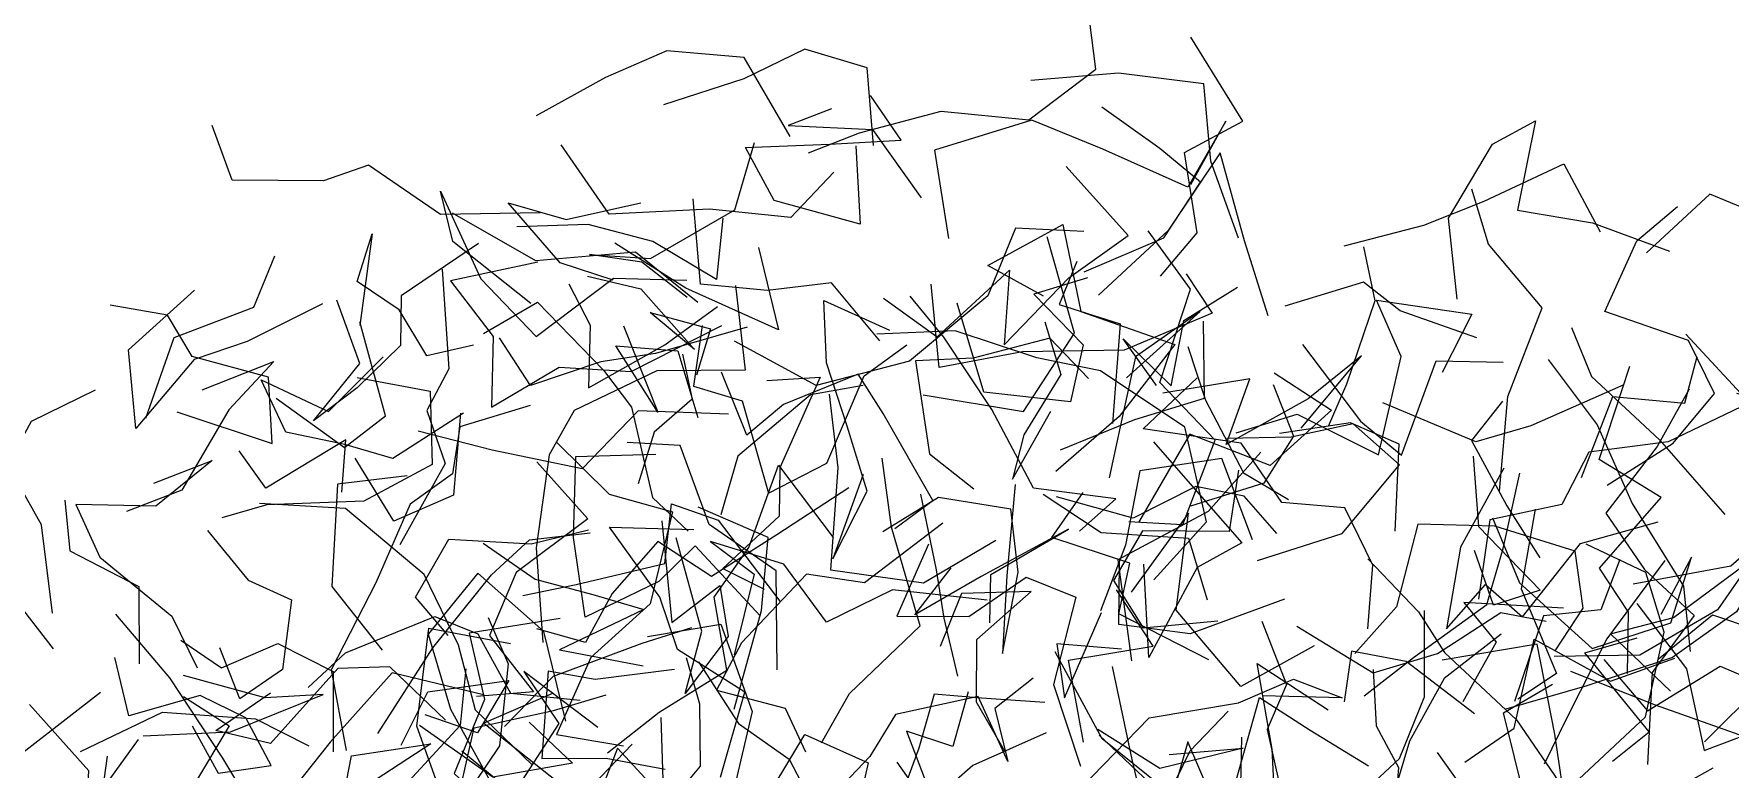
# Model space of a CAD drawing. Header units: metres. Extents: x 0 to 46.1, y -33.1 to 1.9.
# Drawn here: x 40.417 to 41.159, y -8.818 to -8.496 of the extents above; entities that cross this region are included whole.
import ezdxf

# ---------------------------------------------------------------- set-up
doc = ezdxf.new("R2010")
doc.units = ezdxf.units.M
doc.header["$LTSCALE"] = 0.02
doc.layers.add('ARCHIBOOKS_ARBRE', color=7, linetype='Continuous')
doc.layers.add('BLOC_FEUILLAGE', color=7, linetype='Continuous', lineweight=13)

# ---------------------------------------------------------------- blocks, each defined once
blk = doc.blocks.new('AB_ALPHA_7b87773eaf7dd805')
at = {"layer": 'BLOC_FEUILLAGE', "color": 8, "lineweight": 13, "true_color": 0x878787, "transparency": 33554572}
for points in [[(-0.6101, 2.379), (-0.5543, 2.4008), (-0.4651, 2.4244), (-0.3693, 2.4151), (-0.2958, 2.4705), (-0.3072, 2.5593), (-0.2909, 2.6218)], [(-0.2254, 2.2441), (-0.185, 2.2915), (-0.1989, 2.3795), (-0.1351, 2.4136), (-0.1919, 2.5056)], [(-0.6303, 2.3969), (-0.6806, 2.4833), (-0.7651, 2.4905), (-0.832, 2.4614), (-0.9077, 2.4195)], [(-0.5392, 2.387), (-0.5459, 2.4718), (-0.614, 2.4924), (-0.6809, 2.4598), (-0.7688, 2.4313)], [(-0.1401, 2.2857), (-0.1701, 2.3697), (-0.178, 2.4545), (-0.2712, 2.466), (-0.3669, 2.4581)], [(-0.5583, 2.3868), (-0.5537, 2.301), (-0.6476, 2.3268), (-0.6791, 2.3848), (-0.5871, 2.3886), (-0.5089, 2.3927), (-0.5425, 2.4416)], [(-0.5849, 2.427), (-0.6322, 2.4089), (-0.5402, 2.4045), (-0.4871, 2.3296)], [(-0.192, 2.3443), (-0.1539, 2.4137), (-0.1954, 2.3413), (-0.2884, 2.383), (-0.3661, 2.4146), (-0.4723, 2.3819), (-0.4569, 2.2853)], [(-0.3086, 2.2487), (-0.2217, 2.2861), (-0.1814, 2.3468), (-0.2259, 2.3836), (-0.2895, 2.429)], [(0.0992, 2.2188), (0.0896, 2.3076), (0.1376, 2.3884), (0.1847, 2.4139), (0.1651, 2.3163), (0.2471, 2.3025), (0.3314, 2.2713)], [(-0.9036, 2.3135), (-1.0124, 2.3116), (-1.0911, 2.3656), (-1.1405, 2.3484), (-1.2403, 2.349), (-1.2621, 2.409)], [(-0.5824, 2.3578), (-0.6296, 2.3083), (-0.7183, 2.3175), (-0.8281, 2.312), (-0.8804, 2.3879)], [(-0.7426, 2.2207), (-0.7922, 2.2595), (-0.8495, 2.2676), (-0.7827, 2.2635), (-0.6906, 2.3167), (-0.6693, 2.3902)], [(-0.1076, 2.2005), (-0.1334, 2.2826), (-0.1599, 2.3788), (-0.2169, 2.2941), (-0.293, 2.2232)], [(-0.528, 2.2199), (-0.4693, 2.1777), (-0.3905, 2.2505), (-0.3962, 2.1688), (-0.3255, 2.2421), (-0.2606, 2.2887), (-0.3283, 2.364)], [(-0.0245, 2.2772), (0.0627, 2.2998), (0.1288, 2.3261), (0.2156, 2.3669), (0.2556, 2.2926)], [(-0.9136, 2.2141), (-0.9989, 2.2821), (-1.0126, 2.3372), (-0.9684, 2.241), (-0.9077, 2.178), (-0.8234, 2.2419), (-0.743, 2.2396)], [(0.1454, 2.0088), (0.1545, 2.1123), (0.1921, 2.2093), (0.1333, 2.2789), (0.115, 2.3392)], [(-0.8236, 2.2397), (-0.8816, 2.2586), (-0.9384, 2.3244), (-0.875, 2.306), (-0.7936, 2.3243)], [(-0.5321, 2.1732), (-0.585, 2.2366), (-0.6551, 2.2284), (-0.7282, 2.2355), (-0.7361, 2.3288)], [(0.2632, 2.0155), (0.3353, 2.0613), (0.3805, 2.1156), (0.3522, 2.1738), (0.2606, 2.2054), (0.2954, 2.2829), (0.3401, 2.3204)], [(0.4334, 2.1676), (0.5327, 2.1273), (0.4626, 2.1373), (0.4953, 2.2067), (0.4671, 2.296), (0.3752, 2.3337), (0.3062, 2.2697)], [(-0.7312, 2.2153), (-0.7992, 2.2702), (-0.9081, 2.2609), (-0.9994, 2.3128)], [(-0.7037, 2.3074), (-0.7108, 2.2406), (-0.7804, 2.2819), (-0.851, 2.3007), (-0.9289, 2.298)], [(-0.3532, 2.2221), (-0.4139, 2.2559), (-0.3322, 2.3006), (-0.3124, 2.2056), (-0.2097, 2.1694), (-0.2706, 2.0905), (-0.3398, 2.0303)], [(-0.9764, 2.1685), (-1.0274, 2.1568), (-1.0577, 2.2073), (-1.1036, 2.2383), (-1.0873, 2.2904), (-1.1006, 2.1902)], [(-0.309, 2.2928), (-0.3836, 2.2965), (-0.4139, 2.2224), (-0.4997, 2.151), (-0.6017, 2.1244), (-0.6911, 2.173)], [(-0.4849, 2.1141), (-0.3752, 2.0962), (-0.3191, 2.1816), (-0.3492, 2.2872)], [(-0.26, 1.9758), (-0.201, 1.9726), (-0.1656, 2.0646), (-0.2259, 2.1276), (-0.1923, 2.23), (-0.2388, 2.2936)], [(-1.3348, 2.0887), (-1.3038, 2.1769), (-1.2164, 2.2101), (-1.1936, 2.2662)], [(-0.971, 2.2798), (-1.0556, 2.2224), (-1.0563, 2.1684), (-1.1034, 2.1221), (-1.1514, 2.086), (-1.1006, 2.1486), (-1.1258, 2.2177)], [(-0.6648, 2.2756), (-0.6428, 2.1853), (-0.7444, 2.2308), (-0.8219, 2.2801)], [(-0.0032, 2.2762), (0.0092, 2.2171), (-0.022, 2.1258), (-0.0421, 2.0798)], [(-1.0108, 2.2516), (-1.0032, 2.1426), (-1.0275, 2.097), (-1.0074, 2.0392), (-1.0571, 1.9501)], [(-0.906, 2.2594), (-1.0017, 2.239), (-0.9549, 2.178), (-0.9567, 2.1006), (-0.8827, 2.1445), (-0.8041, 2.1399), (-0.7047, 2.1901)], [(-0.1972, 2.2465), (-0.1688, 2.2036), (-0.2649, 2.1632), (-0.3763, 2.1613), (-0.4671, 2.1441), (-0.476, 2.2354)], [(-0.3167, 2.26), (-0.336, 2.2131), (-0.2695, 2.1921), (-0.2778, 2.083)], [(-1.1416, 2.2139), (-1.2238, 2.1727), (-1.2818, 2.1531), (-1.3456, 2.0774), (-1.3535, 2.1636), (-1.2815, 2.2289)], [(-0.6901, 2.2339), (-0.6792, 2.1411), (-0.7759, 2.1405), (-0.8663, 2.0972), (-0.8935, 2.0488), (-0.9078, 1.947), (-0.9005, 1.8432)], [(-0.8721, 2.2358), (-0.8488, 2.1906), (-0.8506, 2.1219), (-0.7673, 2.1691), (-0.7097, 2.2109)], [(-0.8517, 2.2439), (-0.7934, 2.2301), (-0.7348, 2.1637), (-0.7834, 2.2045), (-0.7173, 2.1864), (-0.7324, 2.1358)], [(-0.3051, 2.2423), (-0.3637, 2.2244), (-0.3099, 2.1691), (-0.3238, 2.1065), (-0.4184, 2.1173), (-0.4476, 2.2145)], [(-0.2296, 2.1243), (-0.2659, 2.1755), (-0.2137, 2.124), (-0.1998, 2.1954), (-0.141, 2.232)], [(0.1208, 2.1766), (0.0368, 2.2062), (-0.0032, 2.2375), (-0.0893, 2.2111)], [(-1.3008, 2.0955), (-1.1964, 2.0612), (-1.2005, 2.1336), (-1.2839, 2.1563), (-1.311, 2.2013), (-1.3735, 2.2123)], [(-0.9655, 2.1812), (-0.9063, 2.2156), (-0.8343, 2.1413), (-0.8037, 2.1009), (-0.7808, 2.0018), (-0.7417, 1.9651)], [(-0.5504, 2.0273), (-0.5834, 1.935), (-0.5461, 2.0089), (-0.568, 2.0799), (-0.5905, 2.1492), (-0.5935, 2.2175), (-0.5214, 2.1851)], [(-0.3138, 1.9651), (-0.274, 2.0006), (-0.3641, 2.0123), (-0.4095, 2.0982), (-0.4622, 2.1775), (-0.4989, 2.2221)], [(-0.1425, 2.0728), (-0.0759, 2.093), (0.0132, 2.0485), (0.038, 2.1561), (0.011, 2.2177), (0.115, 2.2024), (0.0828, 2.1386)], [(-1.1922, 2.1106), (-1.1176, 2.0567), (-1.0727, 2.0913), (-1.1006, 2.1942)], [(-0.8124, 2.1896), (-0.7749, 2.0954), (-0.8207, 2.168), (-0.7528, 2.1625), (-0.7311, 2.0896)], [(-0.7264, 2.1901), (-0.7358, 2.1238), (-0.6826, 2.1076), (-0.6538, 2.0066), (-0.5901, 2.0397), (-0.5491, 2.1351), (-0.5025, 2.1689)], [(-0.3518, 2.1941), (-0.3341, 2.1366), (-0.3746, 2.0705), (-0.387, 2.0219), (-0.3453, 2.0963)], [(-0.1787, 2.1949), (-0.1776, 2.1103), (-0.2536, 2.087), (-0.335, 2.0537)], [(-0.2623, 2.1329), (-0.1819, 2.2055), (-0.2525, 2.1557), (-0.2653, 2.0978), (-0.2814, 2.0235)], [(-0.677, 2.1883), (-0.7775, 2.1594), (-0.8373, 2.1503), (-0.9142, 2.1245), (-0.9479, 2.1768)], [(-0.2327, 1.9118), (-0.1748, 1.9755), (-0.1985, 2.079), (-0.291, 2.1405), (-0.3606, 2.1549), (-0.4496, 2.1843), (-0.5354, 2.1806)], [(-0.3041, 2.1321), (-0.3462, 2.1761), (-0.4301, 2.1544), (-0.4932, 2.1513), (-0.4778, 2.0496), (-0.4294, 2.0113)], [(0.349, 2.1806), (0.4186, 2.1057), (0.3299, 2.0628), (0.2429, 2.0516), (0.2136, 1.9944), (0.1348, 1.9776), (0.1224, 1.8908)], [(0.2242, 2.1879), (0.246, 2.1342), (0.3203, 2.0651), (0.3917, 1.9834)], [(-0.9873, 2.0941), (-1.0647, 2.0445), (-1.1169, 2.0601), (-1.1816, 2.0734), (-1.2085, 2.1307), (-1.135, 2.0959), (-1.0751, 2.1558)], [(-0.748, 2.1588), (-0.7372, 2.1097), (-0.7789, 2.0734), (-0.7964, 2.017)], [(-0.0716, 2.0779), (-0.0055, 2.1571), (-0.0639, 2.1099), (-0.1536, 2.0601), (-0.1277, 2.1317), (-0.2226, 2.116)], [(-0.1953, 2.1673), (-0.1759, 2.1085), (-0.1344, 2.0288), (-0.0853, 1.9998)], [(-0.0701, 2.1693), (-0.0065, 2.0853), (0.0384, 2.0482), (0.0762, 2.1515), (0.1495, 2.15)], [(0.1985, 2.1531), (0.2522, 2.0813), (0.2904, 1.9954), (0.3465, 1.9051), (0.3539, 1.8335)], [(0.2349, 2.024), (0.2692, 2.1123), (0.3481, 2.105), (0.3617, 2.1563)], [(-1.2729, 2.1196), (-1.1948, 2.1509), (-1.2439, 2.0978), (-1.2951, 2.01), (-1.3558, 1.9868)], [(-1.1036, 2.1334), (-1.0237, 2.1181), (-1.0216, 2.038), (-1.0964, 1.9981), (-1.2024, 1.994), (-1.2515, 1.9799)], [(-0.5157, 1.9681), (-0.4743, 1.9987), (-0.5284, 2.0939), (-0.5557, 2.1369), (-0.6376, 2.1037), (-0.6774, 2.0702), (-0.7051, 2.1389)], [(-0.6555, 2.13), (-0.5972, 2.1336), (-0.6415, 2.0343), (-0.642, 1.9816), (-0.7036, 1.9244), (-0.6585, 1.9016)], [(-0.1009, 2.1385), (-0.0381, 2.0975), (-0.1054, 2.0368), (-0.193, 2.0713), (-0.2492, 1.9748)], [(0.0016, 1.8582), (0.007, 1.9279), (-0.0237, 1.9906), (-0.0925, 1.9965), (-0.1372, 2.0615), (-0.2441, 2.077), (-0.1853, 2.1329)], [(0.2855, 1.8094), (0.2866, 1.8765), (0.2546, 1.9246), (0.322, 2.0019), (0.2545, 2.0435), (0.2879, 2.1456)], [(-1.4366, 1.8756), (-1.4487, 1.972), (-1.4857, 2.0377), (-1.4595, 2.0854), (-1.3898, 2.1199)], [(-0.5504, 2.1245), (-0.6078, 2.1143), (-0.6874, 2.0472), (-0.7058, 1.9831)], [(-0.5876, 2.1151), (-0.5781, 2.0346), (-0.5859, 1.9228), (-0.4845, 1.9086), (-0.4053, 1.9554)], [(-0.102, 2.1254), (-0.0797, 2.0691), (-0.1122, 2.0178), (-0.1924, 1.9926)], [(0.2815, 2.1253), (0.1795, 2.0803), (0.1195, 2.063), (0.018, 2.1054)], [(0.3526, 2.1204), (0.3177, 2.0577), (0.2616, 1.9848), (0.3039, 1.9231), (0.3583, 1.8728), (0.3125, 1.8106), (0.3074, 1.71)], [(0.2914, 1.9074), (0.3984, 1.9273), (0.4595, 1.9807), (0.5213, 1.9906), (0.4817, 2.0944), (0.4048, 2.1156)], [(-0.9146, 2.1027), (-0.9912, 2.0793), (-0.9995, 2.0279), (-1.0458, 1.9946), (-1.0832, 1.9086), (-1.132, 1.8135), (-1.1155, 1.7252)], [(-0.6977, 2.0932), (-0.7964, 2.0968), (-0.8576, 2.0333), (-0.956, 2.0537), (-1.0369, 2.0745)], [(0.1486, 2.1073), (0.1149, 2.0645), (0.1533, 1.9929), (0.1894, 1.936)], [(-1.3843, 1.7887), (-1.4692, 1.7226), (-1.5271, 1.8068), (-1.5154, 1.9102), (-1.4761, 1.9992), (-1.4967, 2.0915)], [(-0.9907, 2.0941), (-0.9982, 2.0045), (-1.0635, 1.9762), (-1.1059, 2.0451)], [(-0.1191, 1.933), (-0.0268, 1.9625), (0.036, 2.0377), (-0.0145, 2.0824), (-0.0822, 2.068), (-0.1528, 2.0665)], [(0.0313, 1.9653), (0.0356, 2.0604), (-0.0174, 2.0836), (-0.095, 2.0718)], [(-1.4355, 1.8365), (-1.4769, 1.8898), (-1.5634, 1.9356), (-1.5584, 2.0033), (-1.6137, 2.0603)], [(-1.1204, 2.0078), (-1.1158, 2.0649), (-1.2036, 2.0122), (-1.2327, 2.0532)], [(-0.886, 2.063), (-0.828, 2.0058), (-0.7588, 1.9863), (-0.7834, 1.8856), (-0.848, 1.827), (-0.8857, 1.7427), (-0.8125, 1.7302)], [(-0.6443, 1.8133), (-0.6455, 1.9219), (-0.7186, 1.9725), (-0.7504, 2.0589), (-0.8082, 2.062)], [(-0.2328, 2.0628), (-0.1727, 1.9941), (-0.1362, 1.9525), (-0.185, 1.9254), (-0.238, 1.827), (-0.2433, 1.9289)], [(-1.326, 2.0177), (-1.2621, 2.0425), (-1.3237, 1.9926), (-1.4112, 1.9943), (-1.3849, 1.9368), (-1.3063, 1.8722), (-1.2785, 1.8158)], [(-0.907, 2.0411), (-0.8512, 1.9785), (-0.9298, 1.9201), (-0.9588, 1.8512), (-0.9106, 1.7894), (-0.9732, 1.7842)], [(-0.6627, 1.872), (-0.7341, 1.949), (-0.7739, 1.9101), (-0.8542, 1.8711), (-0.867, 1.9581), (-0.8646, 2.047), (-0.777, 2.0493)], [(-0.5958, 1.7338), (-0.5651, 1.7876), (-0.4881, 1.8616), (-0.5195, 1.9696), (-0.5297, 2.0449)], [(-0.1246, 1.9557), (-0.1581, 2.0445), (-0.2477, 2.031), (-0.2635, 1.9499), (-0.2908, 1.8781)], [(-0.1155, 2.0517), (-0.1731, 1.9865), (-0.272, 1.9339), (-0.2569, 1.8234)], [(0.1166, 2.0473), (0.1226, 1.9701), (0.1899, 1.9007), (0.1389, 1.8842), (0.1182, 1.9441)], [(0.567, 2.0407), (0.5123, 1.9858), (0.4513, 1.9544), (0.4046, 1.8768), (0.3344, 1.8268), (0.2408, 1.796), (0.1523, 1.7703)], [(-1.0488, 2.0258), (-1.1249, 2.0166), (-1.1313, 1.9047), (-1.0763, 1.835)], [(-0.8298, 1.7228), (-0.7734, 1.7671), (-0.6994, 1.8131), (-0.7131, 1.8931), (-0.6754, 1.9474), (-0.6429, 2.0372), (-0.583, 1.9581)], [(-0.1398, 2.0317), (-0.1503, 1.9649), (-0.245, 1.9655), (-0.2768, 1.9112), (-0.2442, 1.8595), (-0.1626, 1.8672)], [(-0.0024, 1.785), (0.0513, 1.827), (0.1316, 1.8851), (0.1493, 1.9461), (0.1678, 2.0287)], [(0.1503, 2.0341), (0.1026, 1.9475), (0.0873, 1.8584), (0.1302, 1.9067), (0.1706, 1.8713), (0.234, 1.9518), (0.319, 1.9753)], [(-0.566, 2.0125), (-0.6448, 1.9611), (-0.7161, 1.9155), (-0.7748, 1.9538), (-0.8246, 1.8969), (-0.8541, 1.8435), (-0.9072, 1.8585)], [(-0.3841, 2.0162), (-0.3932, 1.9163), (-0.398, 1.8313), (-0.3807, 1.9203), (-0.389, 1.9893), (-0.468, 2.0019), (-0.529, 1.9643)], [(-0.4878, 2.0058), (-0.4705, 1.923), (-0.4621, 1.8701), (-0.4471, 1.8066)], [(-0.3536, 2.0058), (-0.29, 1.9636), (-0.1946, 1.9574), (-0.1742, 1.8899)], [(-0.1725, 1.8244), (-0.2708, 1.8747), (-0.2587, 1.9301), (-0.344, 1.9584), (-0.3098, 2.0075)], [(-0.0979, 1.9625), (-0.1338, 2.0035), (-0.1865, 2.0139), (-0.255, 1.9794), (-0.3388, 2.0028)], [(-1.4231, 1.9992), (-1.4176, 1.9437), (-1.3423, 1.9047), (-1.3419, 1.8202)], [(-0.9124, 1.7097), (-0.9743, 1.7695), (-0.9929, 1.8406), (-1.0304, 1.9179), (-1.1162, 1.9899), (-1.2105, 1.9954)], [(-0.9226, 1.8946), (-0.8641, 1.9068), (-0.7671, 1.9299), (-0.7598, 1.9949), (-0.709, 1.9773), (-0.6416, 1.8887)], [(-0.6913, 1.7705), (-0.6616, 1.8784), (-0.6541, 1.9584), (-0.7306, 1.9915)], [(-0.0574, 1.8398), (-0.1375, 1.7951), (-0.2082, 1.8786), (-0.1945, 1.9848), (-0.2572, 1.8986)], [(0.1845, 1.9893), (0.1691, 1.9019), (0.2077, 1.8096), (0.1653, 1.7814)], [(-1.2672, 1.9659), (-1.2229, 1.9115), (-1.1755, 1.8899), (-1.1853, 1.8139), (-1.2317, 1.7819), (-1.2536, 1.8377)], [(-1.0042, 1.8509), (-1.0398, 1.8931), (-1.0033, 1.9564), (-0.9134, 1.9514), (-0.8506, 1.9665)], [(-0.7065, 1.6959), (-0.6797, 1.7891), (-0.7534, 1.8357), (-0.7725, 1.8931), (-0.8276, 1.9695), (-0.7353, 1.9669)], [(-0.7704, 1.9763), (-0.7595, 1.8654), (-0.7072, 1.9056), (-0.6981, 1.8498), (-0.745, 1.7875), (-0.7266, 1.8559), (-0.7547, 1.958)], [(-0.4631, 1.974), (-0.5487, 1.9085), (-0.6123, 1.9181), (-0.6835, 1.8431), (-0.7106, 1.7913), (-0.6356, 1.7715), (-0.6134, 1.7239)], [(-0.4117, 1.8649), (-0.4106, 1.9176), (-0.326, 1.9675), (-0.4214, 1.9154), (-0.4939, 1.8736), (-0.4541, 1.925)], [(0.2062, 1.8343), (0.237, 1.8808), (0.2283, 1.9434), (0.1403, 1.9707), (0.056, 1.9729), (0.0329, 1.8825), (-0.0126, 1.8313)], [(0.1376, 1.9799), (0.1671, 1.9087), (0.2469, 1.8367), (0.3328, 1.8649), (0.3554, 1.9367), (0.3217, 1.8741)], [(-1.0808, 1.7438), (-1.021, 1.8374), (-0.9567, 1.9175), (-0.915, 1.9556), (-0.8489, 1.9634)], [(-0.9657, 1.952), (-0.9088, 1.9125), (-0.846, 1.8958), (-0.79, 1.8794), (-0.8824, 1.8353), (-0.7907, 1.8177)], [(-0.4148, 1.8896), (-0.5182, 1.9011), (-0.5903, 1.8657), (-0.6369, 1.9291), (-0.7171, 1.9539), (-0.6694, 1.9182), (-0.6912, 1.8299)], [(-0.4788, 1.9508), (-0.5134, 1.8721), (-0.4347, 1.8717), (-0.3723, 1.9147), (-0.3178, 1.893), (-0.3423, 1.7973), (-0.3126, 1.7082)], [(0.1773, 1.5044), (0.1711, 1.6125), (0.2267, 1.6889), (0.3051, 1.7622), (0.3256, 1.8545), (0.3053, 1.9201), (0.24, 1.951)], [(-0.0898, 1.8906), (-0.1928, 1.8529), (-0.2707, 1.8631), (-0.2701, 1.9307)], [(0.0016, 1.9348), (0.0567, 1.8768), (0.0852, 1.8326), (0.164, 1.7587), (0.2152, 1.6835)], [(0.277, 1.9341), (0.2563, 1.8792), (0.1936, 1.8725), (0.1617, 1.7789)], [(0.3262, 1.933), (0.2629, 1.8474), (0.2191, 1.7611), (0.1944, 1.7103)], [(0.3322, 1.7903), (0.2668, 1.853), (0.3358, 1.8708), (0.4226, 1.9354), (0.3837, 1.8792), (0.2988, 1.8294), (0.2053, 1.8281)], [(-0.8753, 1.7574), (-0.8993, 1.8554), (-0.9717, 1.9192), (-1.026, 1.8526), (-1.0015, 1.7706), (-0.9582, 1.6917), (-1.0344, 1.6695)], [(-0.3949, 1.7239), (-0.4263, 1.7781), (-0.4262, 1.8467), (-0.3666, 1.8992), (-0.443, 1.8969), (-0.4662, 1.839)], [(-0.3094, 1.7343), (-0.3258, 1.824), (-0.2332, 1.8395), (-0.2735, 1.901)], [(0.3187, 1.8253), (0.3784, 1.8736), (0.4705, 1.8425), (0.5698, 1.8016), (0.6488, 1.8174), (0.662, 1.8922), (0.5765, 1.9009)], [(-1.1943, 1.6235), (-1.2505, 1.717), (-1.3085, 1.8047), (-1.3675, 1.8744)], [(-0.2679, 1.8359), (-0.3385, 1.842), (-0.3302, 1.7829), (-0.2896, 1.8762)], [(-0.0762, 1.8611), (0.0073, 1.8101), (0.0776, 1.8314), (0.1468, 1.8762), (0.1966, 1.8666)], [(-0.0031, 1.631), (-0.0013, 1.6814), (0.0361, 1.7165), (0.0634, 1.7839), (0.0635, 1.8784)], [(0.2152, 1.8811), (0.1064, 1.8872), (0.1416, 1.8438), (0.1053, 1.7783)], [(0.2955, 1.886), (0.3497, 1.8146), (0.369, 1.7253), (0.4598, 1.7595)], [(-1.157, 1.7943), (-1.1164, 1.8319), (-1.0186, 1.8719), (-0.9717, 1.853), (-0.9359, 1.788), (-0.8596, 1.7803)], [(-0.9605, 1.8708), (-0.9384, 1.8201), (-0.9479, 1.7305), (-1.0019, 1.6502), (-1.0382, 1.7519), (-1.0253, 1.859), (-0.9359, 1.8423)], [(-0.8817, 1.8697), (-0.9813, 1.8537), (-0.9643, 1.7811), (-0.9976, 1.7002), (-0.9268, 1.6339), (-0.9272, 1.5347), (-0.9828, 1.571)], [(-0.7379, 1.8595), (-0.7924, 1.8421), (-0.8891, 1.806), (-0.9426, 1.7515)], [(-0.7862, 1.8498), (-0.7058, 1.8636), (-0.6718, 1.7679), (-0.6964, 1.6621)], [(-0.1144, 1.8667), (-0.0876, 1.7974), (-0.1087, 1.7481), (-0.0949, 1.6862), (-0.2053, 1.6704), (-0.2892, 1.7379), (-0.3403, 1.8332)], [(-1.2965, 1.8461), (-1.2518, 1.8158), (-1.1903, 1.8422), (-1.1299, 1.8115), (-1.1299, 1.7239)], [(0.1471, 1.8526), (0.085, 1.8039), (0.0471, 1.7353), (0.016, 1.6316), (0.0623, 1.5785), (0.0012, 1.6234)], [(0.2193, 1.6518), (0.2058, 1.7432), (0.1865, 1.8417), (0.0827, 1.8239)], [(0.1074, 1.7123), (0.1613, 1.7497), (0.1832, 1.8469), (0.2669, 1.8009), (0.337, 1.8261)], [(0.269, 1.7137), (0.309, 1.7455), (0.2386, 1.832), (0.2961, 1.8486)], [(-1.284, 1.7524), (-1.2555, 1.7005), (-1.1976, 1.7089), (-1.2253, 1.7609), (-1.2751, 1.7855), (-1.3532, 1.763), (-1.3687, 1.827)], [(-0.7437, 1.8269), (-0.7294, 1.7762), (-0.7285, 1.708), (-0.7667, 1.6621), (-0.835, 1.5746), (-0.8487, 1.4816)], [(-0.7303, 1.8223), (-0.6866, 1.7546), (-0.6314, 1.7157), (-0.5799, 1.6172), (-0.5786, 1.5107), (-0.6643, 1.4828)], [(-0.1368, 1.7397), (-0.1377, 1.6873), (-0.0981, 1.6253), (-0.1031, 1.7267), (-0.1195, 1.8205), (-0.0419, 1.7697)], [(0.1181, 1.7655), (0.0434, 1.8227), (-0.0165, 1.834), (-0.0245, 1.7784)], [(0.2593, 1.8246), (0.3074, 1.7686), (0.3868, 1.8175), (0.433, 1.7979), (0.3695, 1.7346)], [(-1.3375, 1.7413), (-1.2419, 1.7456), (-1.1406, 1.7865), (-1.2043, 1.783), (-1.2934, 1.8074)], [(-0.9656, 1.7862), (-1.0652, 1.8102), (-1.1332, 1.7344), (-1.1824, 1.6723), (-1.2112, 1.6307), (-1.3156, 1.6379)], [(-1.0069, 1.7585), (-1.068, 1.8168), (-1.1248, 1.8151), (-1.1982, 1.7329), (-1.258, 1.7472), (-1.1982, 1.7884)], [(-0.9849, 1.8145), (-0.9909, 1.7525), (-1.0605, 1.6772), (-0.9992, 1.6452), (-0.9756, 1.7502), (-0.8888, 1.769), (-0.8312, 1.786)], [(-1.0555, 1.7309), (-1.0262, 1.7893), (-0.9377, 1.8018), (-0.9719, 1.7446), (-1.0294, 1.7641)], [(-0.8403, 1.7504), (-0.9215, 1.8117), (-0.8831, 1.7546), (-0.9312, 1.6803)], [(-0.7565, 1.8139), (-0.8432, 1.8029), (-0.8949, 1.8119), (-0.9015, 1.7166), (-0.8314, 1.7168), (-0.767, 1.7049)], [(-0.3643, 1.8045), (-0.4063, 1.771), (-0.3923, 1.7132), (-0.4246, 1.7844), (-0.5149, 1.7645), (-0.5432, 1.7185), (-0.6, 1.659)], [(-0.2853, 1.6325), (-0.3127, 1.6836), (-0.2375, 1.7611), (-0.14, 1.7773), (-0.0799, 1.8034), (-0.0268, 1.783), (-0.1141, 1.785)], [(-0.1645, 1.553), (-0.2201, 1.5557), (-0.2317, 1.6114), (-0.2562, 1.7153), (-0.2776, 1.8173)], [(0.0074, 1.8138), (0.0104, 1.7522), (0.0348, 1.7067), (0.029, 1.6332)], [(0.2231, 1.812), (0.3155, 1.7752), (0.4132, 1.7406), (0.5042, 1.7431), (0.6048, 1.6953), (0.6741, 1.7255)], [(-1.2934, 1.7843), (-1.2435, 1.7522), (-1.2964, 1.6636), (-1.389, 1.6625), (-1.3729, 1.6141)], [(-0.8899, 1.7875), (-0.965, 1.7551), (-0.8803, 1.6878), (-0.9009, 1.5818), (-0.9763, 1.506), (-1.0523, 1.4654), (-1.1482, 1.5009)], [(-0.3518, 1.7779), (-0.4209, 1.7824), (-0.4727, 1.7868), (-0.4895, 1.7278), (-0.5278, 1.6235), (-0.5769, 1.5814)], [(-0.4355, 1.7894), (-0.4524, 1.7297), (-0.5031, 1.7463), (-0.4645, 1.6451), (-0.5001, 1.603)], [(-0.1623, 1.6576), (-0.1955, 1.7348), (-0.2141, 1.6697), (-0.1464, 1.6783), (-0.117, 1.7831), (-0.0615, 1.7475), (0.002, 1.7083)], [(0.1979, 1.4641), (0.2708, 1.503), (0.2456, 1.5549), (0.1883, 1.5848), (0.1738, 1.6693), (0.1496, 1.7665), (0.2034, 1.7978)], [(-1.1903, 1.5593), (-1.1851, 1.6465), (-1.2528, 1.643), (-1.3455, 1.6545), (-1.4006, 1.6406), (-1.3968, 1.703), (-1.4618, 1.7756)], [(-1.4059, 1.7243), (-1.3165, 1.7673), (-1.2148, 1.7598), (-1.1565, 1.7303)], [(-0.1388, 1.637), (-0.2382, 1.6317), (-0.1929, 1.725), (-0.1514, 1.7684)], [(-0.9155, 1.7564), (-0.8681, 1.7113), (-0.9551, 1.696), (-1.0353, 1.7526)], [(-0.7717, 1.7612), (-0.7687, 1.6704), (-0.6923, 1.5986), (-0.7004, 1.5449)], [(-0.3502, 1.7444), (-0.4304, 1.7089), (-0.4718, 1.6723), (-0.4478, 1.5956), (-0.4601, 1.5167), (-0.3672, 1.5334), (-0.372, 1.5942)], [(-0.2158, 1.7208), (-0.1348, 1.7279), (-0.2258, 1.7055), (-0.2937, 1.7483)], [(-1.2734, 1.6079), (-1.3245, 1.6487), (-1.3693, 1.6156), (-1.3937, 1.6664), (-1.3428, 1.7373)], [(-1.0226, 1.5891), (-1.1285, 1.6237), (-1.1099, 1.7193), (-1.023, 1.7327), (-1.0827, 1.6934)], [(-0.7628, 1.6668), (-0.819, 1.7278), (-0.8431, 1.6658), (-0.9155, 1.6067)], [(-0.7136, 1.5097), (-0.7017, 1.4516), (-0.7417, 1.5092), (-0.8222, 1.5417), (-0.8183, 1.6074), (-0.8711, 1.661), (-0.803, 1.732)], [(-0.5914, 1.6445), (-0.6675, 1.6542), (-0.6142, 1.7429), (-0.5448, 1.7118), (-0.5612, 1.639)], [(-0.2922, 1.742), (-0.2235, 1.6766), (-0.1726, 1.6927), (-0.212, 1.5978)], [(-1.2286, 1.5167), (-1.2331, 1.5982), (-1.3032, 1.6693), (-1.2153, 1.6641), (-1.2862, 1.6155), (-1.3904, 1.619), (-1.3767, 1.719)], [(-0.6245, 1.454), (-0.6784, 1.5248), (-0.7234, 1.5636), (-0.7888, 1.5805), (-0.8544, 1.6368), (-0.9189, 1.6664), (-0.9891, 1.7245)], [(-0.5816, 1.5416), (-0.4791, 1.5466), (-0.4514, 1.6254), (-0.5132, 1.7125)], [(0.0771, 1.723), (0.1292, 1.6497), (0.2115, 1.6437), (0.2747, 1.5592)], [(0.3785, 1.706), (0.2965, 1.6599), (0.3116, 1.5817), (0.3955, 1.5168), (0.4071, 1.6133)]]:
    blk.add_lwpolyline(points, dxfattribs=at)

msp = doc.modelspace()

# ---------------------------------------------------------------- block references
at = {"layer": 'ARCHIBOOKS_ARBRE', "transparency": 33554687, "xscale": 0.4, "yscale": 0.4}
msp.add_blockref('AB_ALPHA_7b87773eaf7dd805', (41, -9.5), dxfattribs=at)

doc.saveas('drawing.dxf')
